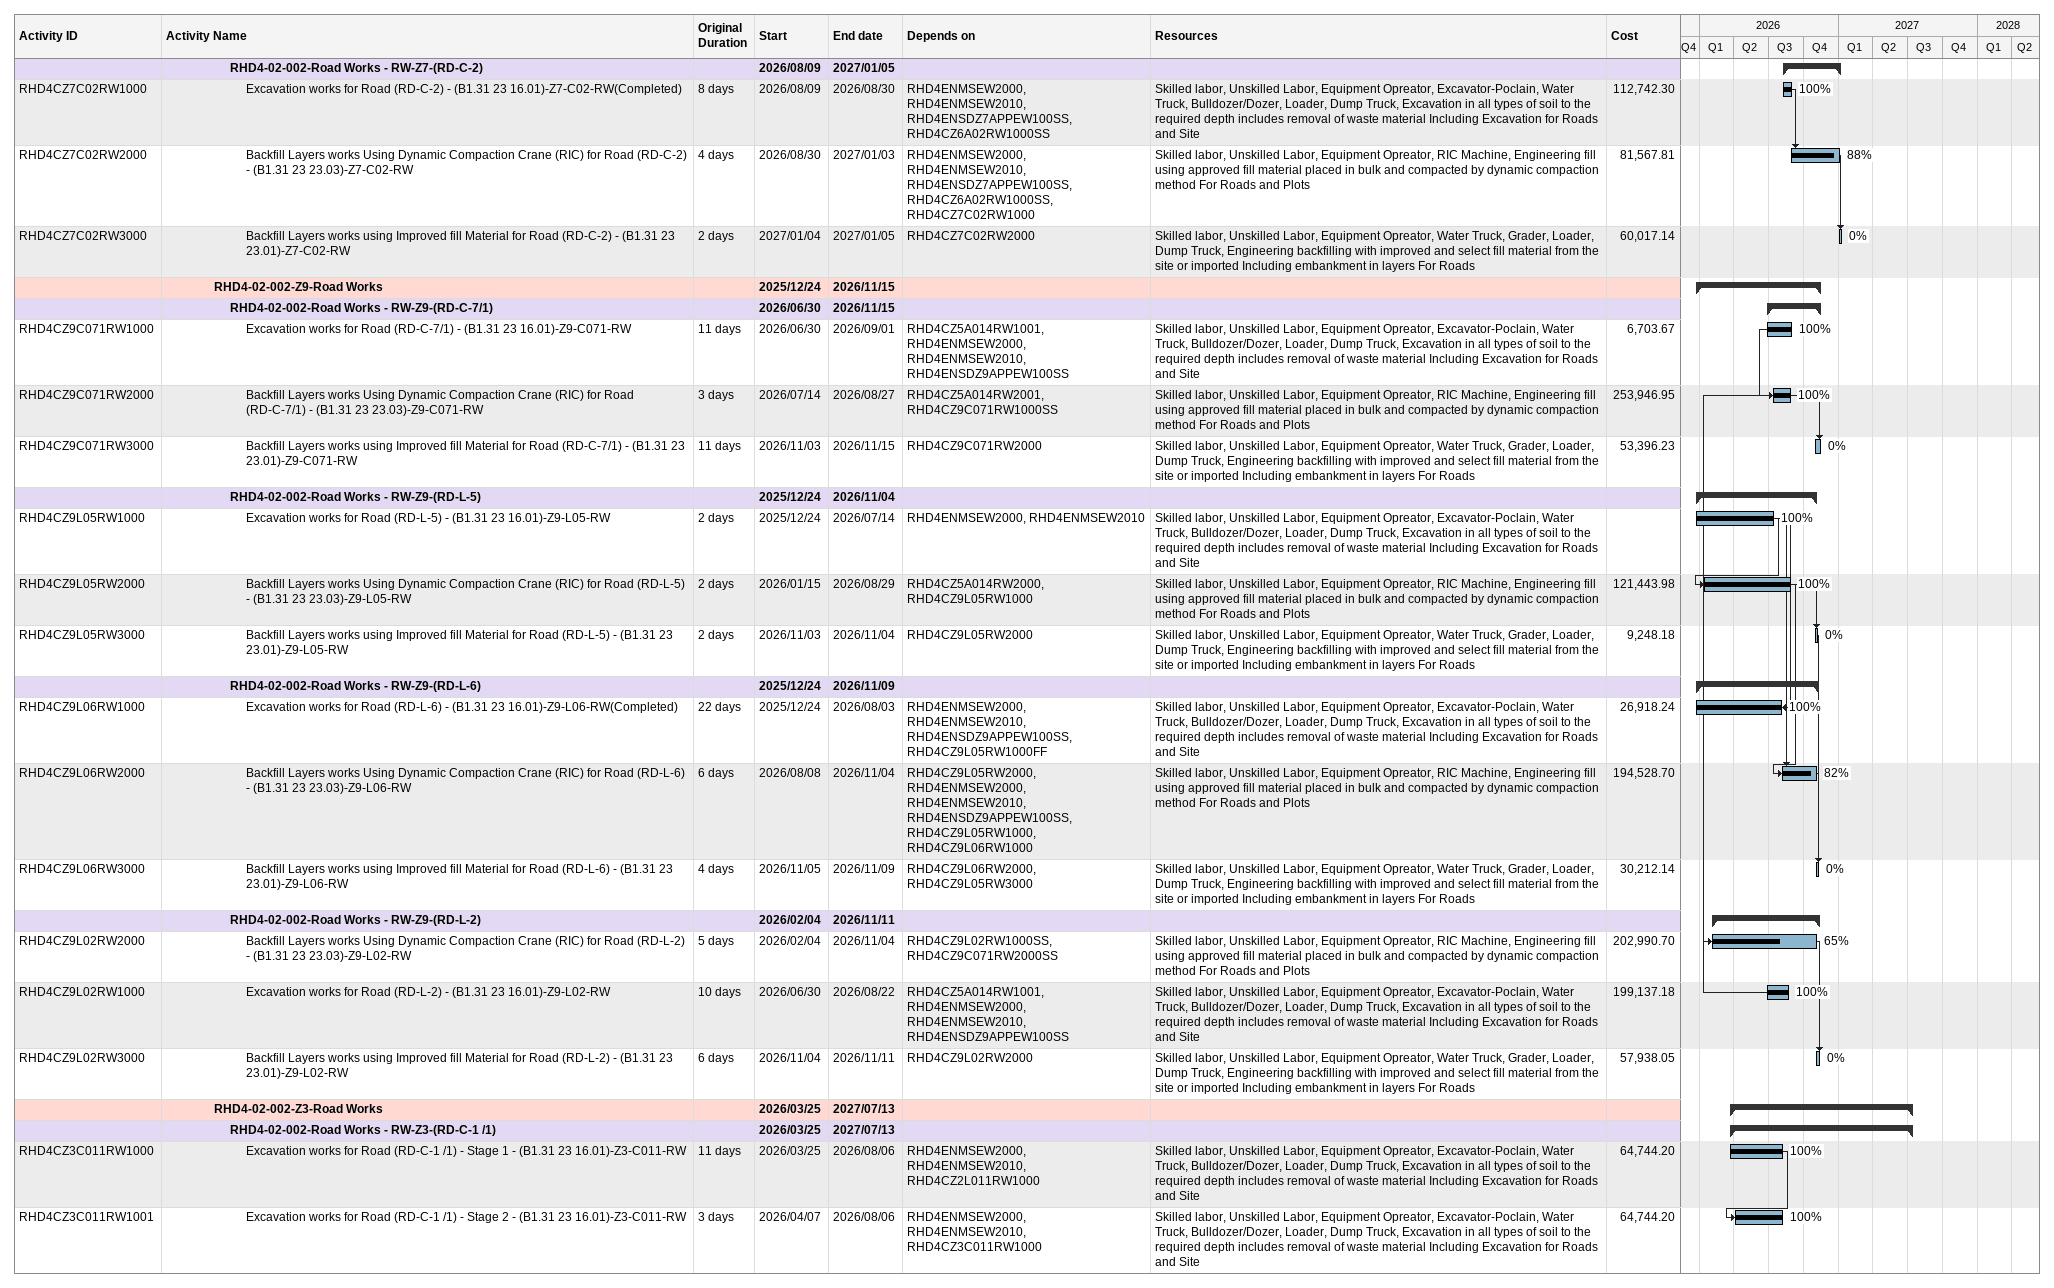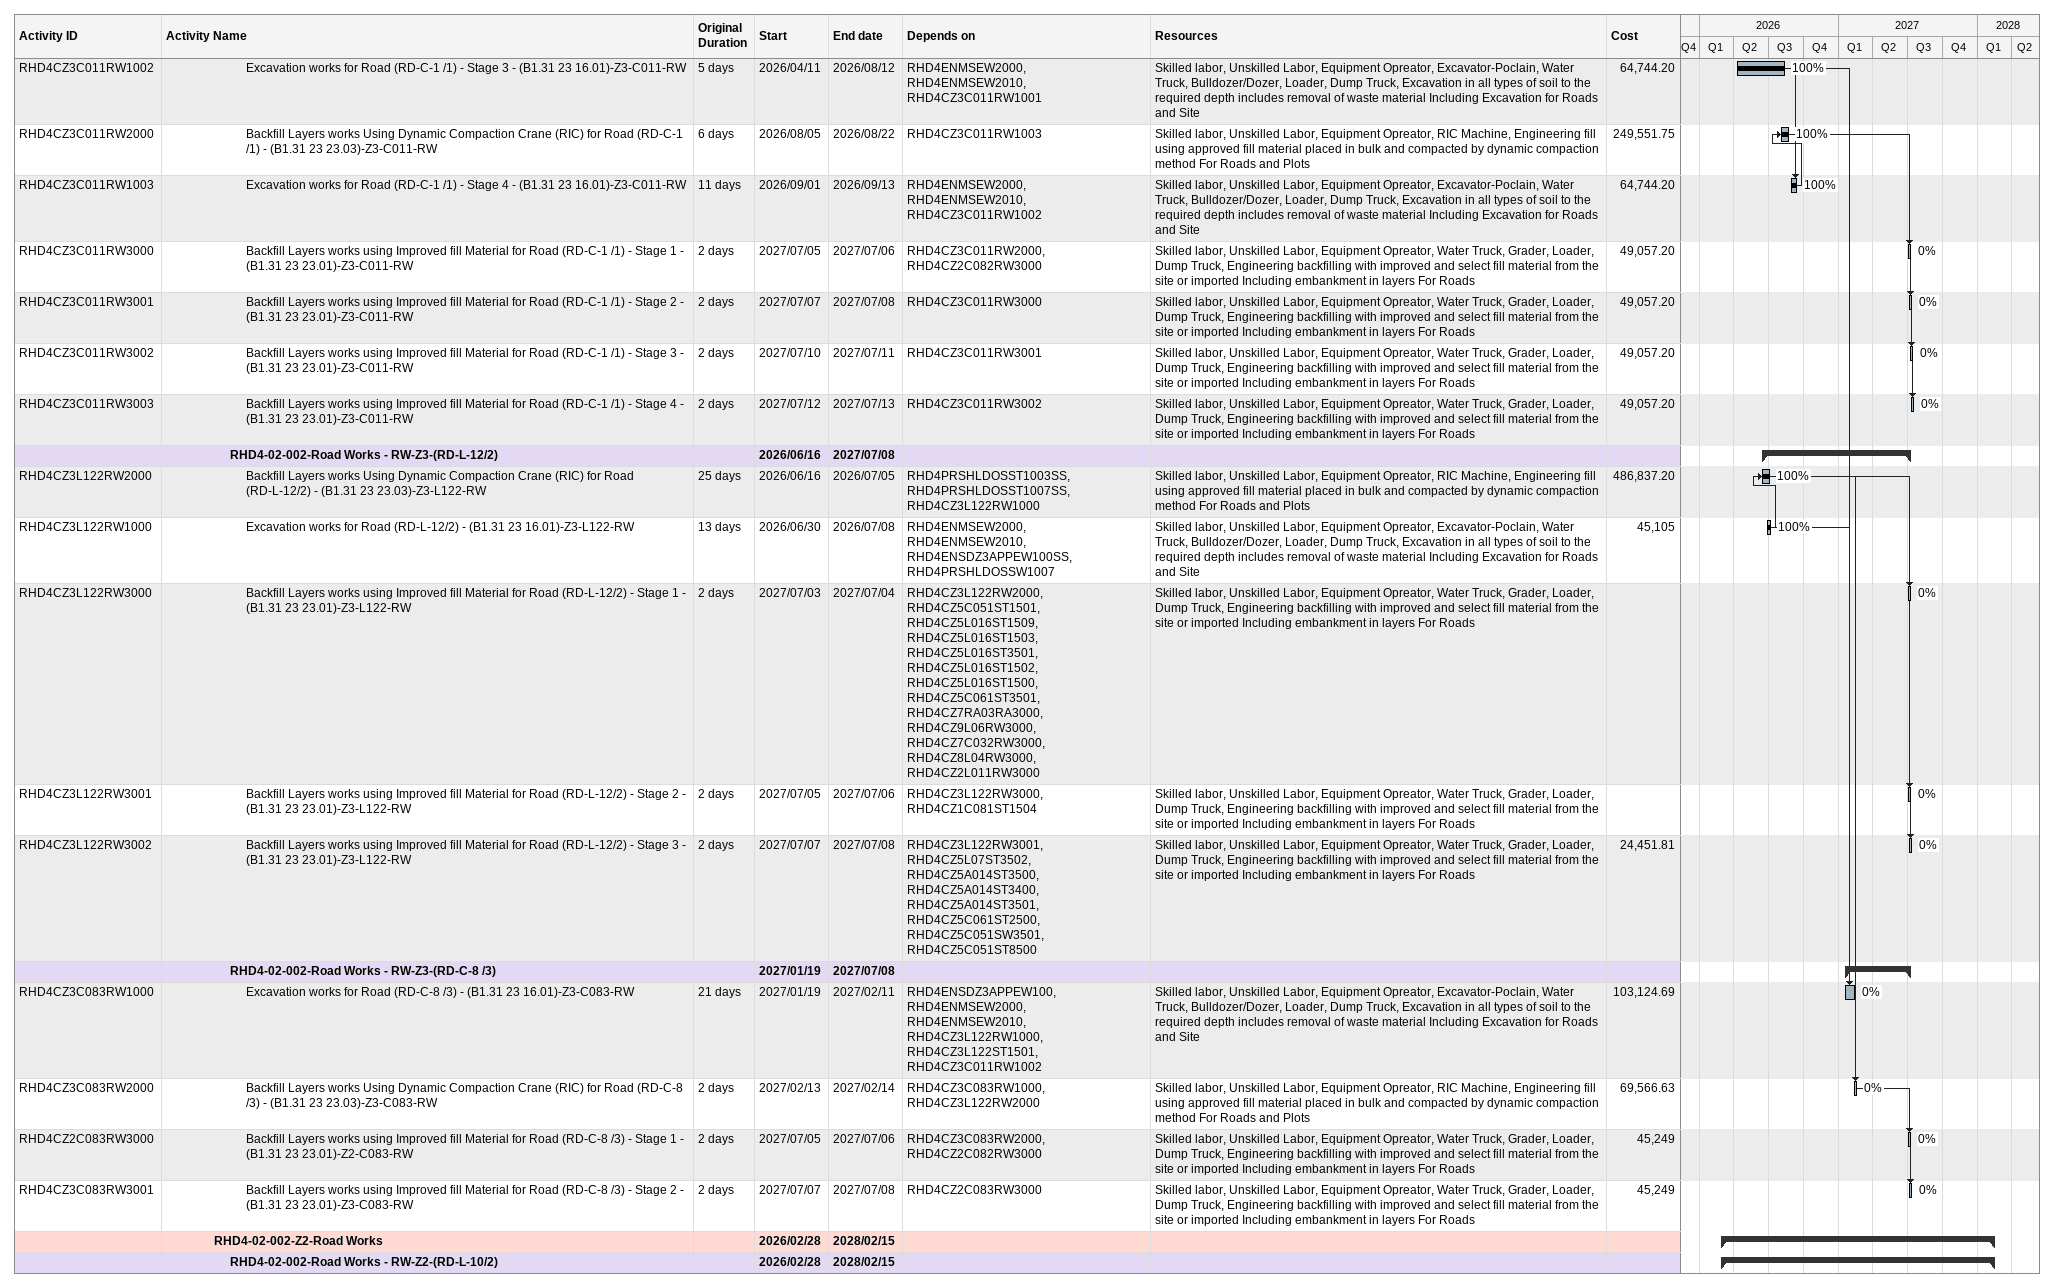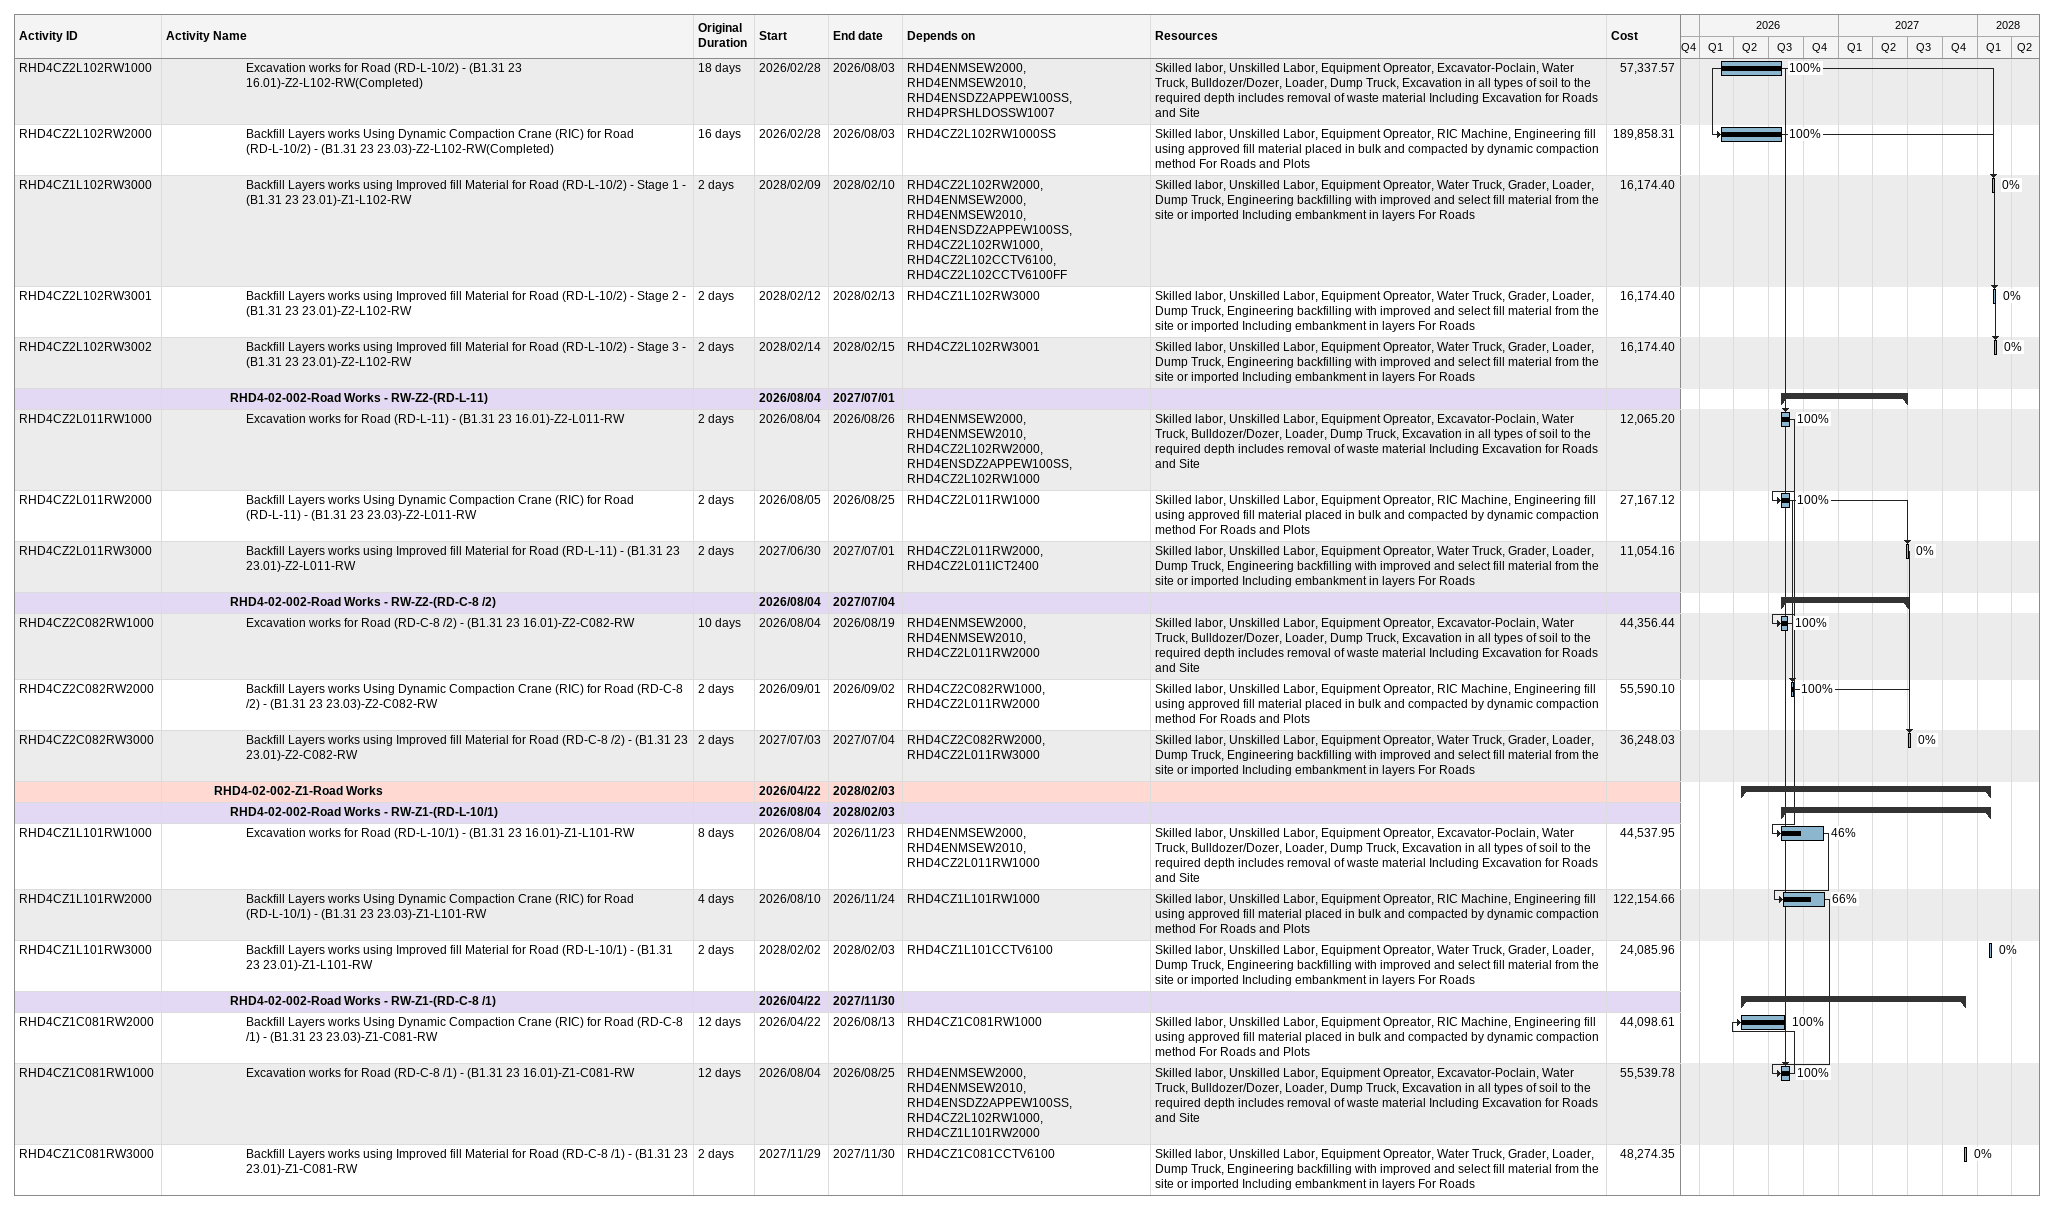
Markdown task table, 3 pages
| ID | Level | Task | Original duration | Start | Finish | Predecessors | Resources | % complete | Cost |
|---|---|---|---|---|---|---|---|---|---|
|  | 5 | **RHD4-02-002-Road Works - RW-Z7-(RD-C-2)** |  | 2026-08-09 | 2027-01-05 |  |  |  |  |
| RHD4CZ7C02RW1000 | 6 | Excavation works for Road (RD-C-2) - (B1.31 23 16.01)-Z7-C02-RW(Completed) | 8d | 2026-08-09 | 2026-08-30 | RHD4ENMSEW2000, RHD4ENMSEW2010, RHD4ENSDZ7APPEW100SS, RHD4CZ6A02RW1000SS | Skilled labor, Unskilled Labor, Equipment Opreator, Excavator-Poclain, Water Truck, Bulldozer/Dozer, Loader, Dump Truck, Excavation in all types of soil to the required depth includes removal of waste material Including Excavation for Roads and Site | 100 | 112742.30 |
| RHD4CZ7C02RW2000 | 6 | Backfill Layers works Using Dynamic Compaction Crane (RIC) for Road (RD-C-2) - (B1.31 23 23.03)-Z7-C02-RW | 4d | 2026-08-30 | 2027-01-03 | RHD4ENMSEW2000, RHD4ENMSEW2010, RHD4ENSDZ7APPEW100SS, RHD4CZ6A02RW1000SS, RHD4CZ7C02RW1000 | Skilled labor, Unskilled Labor, Equipment Opreator, RIC Machine, Engineering fill using approved fill material placed in bulk and compacted by dynamic compaction method For Roads and Plots | 88 | 81567.81 |
| RHD4CZ7C02RW3000 | 6 | Backfill Layers works using Improved fill Material for Road (RD-C-2) - (B1.31 23 23.01)-Z7-C02-RW | 2d | 2027-01-04 | 2027-01-05 | RHD4CZ7C02RW2000 | Skilled labor, Unskilled Labor, Equipment Opreator, Water Truck, Grader, Loader, Dump Truck, Engineering backfilling with improved and select fill material from the site or imported Including embankment in layers For Roads | 0 | 60017.14 |
|  | 4 | **RHD4-02-002-Z9-Road Works** |  | 2025-12-24 | 2026-11-15 |  |  |  |  |
|  | 5 | **RHD4-02-002-Road Works - RW-Z9-(RD-C-7/1)** |  | 2026-06-30 | 2026-11-15 |  |  |  |  |
| RHD4CZ9C071RW1000 | 6 | Excavation works for Road (RD-C-7/1) - (B1.31 23 16.01)-Z9-C071-RW | 11d | 2026-06-30 | 2026-09-01 | RHD4CZ5A014RW1001, RHD4ENMSEW2000, RHD4ENMSEW2010, RHD4ENSDZ9APPEW100SS | Skilled labor, Unskilled Labor, Equipment Opreator, Excavator-Poclain, Water Truck, Bulldozer/Dozer, Loader, Dump Truck, Excavation in all types of soil to the required depth includes removal of waste material Including Excavation for Roads and Site | 100 | 6703.67 |
| RHD4CZ9C071RW2000 | 6 | Backfill Layers works Using Dynamic Compaction Crane (RIC) for Road (RD-C-7/1) - (B1.31 23 23.03)-Z9-C071-RW | 3d | 2026-07-14 | 2026-08-27 | RHD4CZ5A014RW2001, RHD4CZ9C071RW1000SS | Skilled labor, Unskilled Labor, Equipment Opreator, RIC Machine, Engineering fill using approved fill material placed in bulk and compacted by dynamic compaction method For Roads and Plots | 100 | 253946.95 |
| RHD4CZ9C071RW3000 | 6 | Backfill Layers works using Improved fill Material for Road (RD-C-7/1) - (B1.31 23 23.01)-Z9-C071-RW | 11d | 2026-11-03 | 2026-11-15 | RHD4CZ9C071RW2000 | Skilled labor, Unskilled Labor, Equipment Opreator, Water Truck, Grader, Loader, Dump Truck, Engineering backfilling with improved and select fill material from the site or imported Including embankment in layers For Roads | 0 | 53396.23 |
|  | 5 | **RHD4-02-002-Road Works - RW-Z9-(RD-L-5)** |  | 2025-12-24 | 2026-11-04 |  |  |  |  |
| RHD4CZ9L05RW1000 | 6 | Excavation works for Road (RD-L-5) - (B1.31 23 16.01)-Z9-L05-RW | 2d | 2025-12-24 | 2026-07-14 | RHD4ENMSEW2000, RHD4ENMSEW2010 | Skilled labor, Unskilled Labor, Equipment Opreator, Excavator-Poclain, Water Truck, Bulldozer/Dozer, Loader, Dump Truck, Excavation in all types of soil to the required depth includes removal of waste material Including Excavation for Roads and Site | 100 |  |
| RHD4CZ9L05RW2000 | 6 | Backfill Layers works Using Dynamic Compaction Crane (RIC) for Road (RD-L-5) - (B1.31 23 23.03)-Z9-L05-RW | 2d | 2026-01-15 | 2026-08-29 | RHD4CZ5A014RW2000, RHD4CZ9L05RW1000 | Skilled labor, Unskilled Labor, Equipment Opreator, RIC Machine, Engineering fill using approved fill material placed in bulk and compacted by dynamic compaction method For Roads and Plots | 100 | 121443.98 |
| RHD4CZ9L05RW3000 | 6 | Backfill Layers works using Improved fill Material for Road (RD-L-5) - (B1.31 23 23.01)-Z9-L05-RW | 2d | 2026-11-03 | 2026-11-04 | RHD4CZ9L05RW2000 | Skilled labor, Unskilled Labor, Equipment Opreator, Water Truck, Grader, Loader, Dump Truck, Engineering backfilling with improved and select fill material from the site or imported Including embankment in layers For Roads | 0 | 9248.18 |
|  | 5 | **RHD4-02-002-Road Works - RW-Z9-(RD-L-6)** |  | 2025-12-24 | 2026-11-09 |  |  |  |  |
| RHD4CZ9L06RW1000 | 6 | Excavation works for Road (RD-L-6) - (B1.31 23 16.01)-Z9-L06-RW(Completed) | 22d | 2025-12-24 | 2026-08-03 | RHD4ENMSEW2000, RHD4ENMSEW2010, RHD4ENSDZ9APPEW100SS, RHD4CZ9L05RW1000FF | Skilled labor, Unskilled Labor, Equipment Opreator, Excavator-Poclain, Water Truck, Bulldozer/Dozer, Loader, Dump Truck, Excavation in all types of soil to the required depth includes removal of waste material Including Excavation for Roads and Site | 100 | 26918.24 |
| RHD4CZ9L06RW2000 | 6 | Backfill Layers works Using Dynamic Compaction Crane (RIC) for Road (RD-L-6) - (B1.31 23 23.03)-Z9-L06-RW | 6d | 2026-08-08 | 2026-11-04 | RHD4CZ9L05RW2000, RHD4ENMSEW2000, RHD4ENMSEW2010, RHD4ENSDZ9APPEW100SS, RHD4CZ9L05RW1000, RHD4CZ9L06RW1000 | Skilled labor, Unskilled Labor, Equipment Opreator, RIC Machine, Engineering fill using approved fill material placed in bulk and compacted by dynamic compaction method For Roads and Plots | 82 | 194528.70 |
| RHD4CZ9L06RW3000 | 6 | Backfill Layers works using Improved fill Material for Road (RD-L-6) - (B1.31 23 23.01)-Z9-L06-RW | 4d | 2026-11-05 | 2026-11-09 | RHD4CZ9L06RW2000, RHD4CZ9L05RW3000 | Skilled labor, Unskilled Labor, Equipment Opreator, Water Truck, Grader, Loader, Dump Truck, Engineering backfilling with improved and select fill material from the site or imported Including embankment in layers For Roads | 0 | 30212.14 |
|  | 5 | **RHD4-02-002-Road Works - RW-Z9-(RD-L-2)** |  | 2026-02-04 | 2026-11-11 |  |  |  |  |
| RHD4CZ9L02RW2000 | 6 | Backfill Layers works Using Dynamic Compaction Crane (RIC) for Road (RD-L-2) - (B1.31 23 23.03)-Z9-L02-RW | 5d | 2026-02-04 | 2026-11-04 | RHD4CZ9L02RW1000SS, RHD4CZ9C071RW2000SS | Skilled labor, Unskilled Labor, Equipment Opreator, RIC Machine, Engineering fill using approved fill material placed in bulk and compacted by dynamic compaction method For Roads and Plots | 65 | 202990.70 |
| RHD4CZ9L02RW1000 | 6 | Excavation works for Road (RD-L-2) - (B1.31 23 16.01)-Z9-L02-RW | 10d | 2026-06-30 | 2026-08-22 | RHD4CZ5A014RW1001, RHD4ENMSEW2000, RHD4ENMSEW2010, RHD4ENSDZ9APPEW100SS | Skilled labor, Unskilled Labor, Equipment Opreator, Excavator-Poclain, Water Truck, Bulldozer/Dozer, Loader, Dump Truck, Excavation in all types of soil to the required depth includes removal of waste material Including Excavation for Roads and Site | 100 | 199137.18 |
| RHD4CZ9L02RW3000 | 6 | Backfill Layers works using Improved fill Material for Road (RD-L-2) - (B1.31 23 23.01)-Z9-L02-RW | 6d | 2026-11-04 | 2026-11-11 | RHD4CZ9L02RW2000 | Skilled labor, Unskilled Labor, Equipment Opreator, Water Truck, Grader, Loader, Dump Truck, Engineering backfilling with improved and select fill material from the site or imported Including embankment in layers For Roads | 0 | 57938.05 |
|  | 4 | **RHD4-02-002-Z3-Road Works** |  | 2026-03-25 | 2027-07-13 |  |  |  |  |
|  | 5 | **RHD4-02-002-Road Works - RW-Z3-(RD-C-1 /1)** |  | 2026-03-25 | 2027-07-13 |  |  |  |  |
| RHD4CZ3C011RW1000 | 6 | Excavation works for Road (RD-C-1 /1) - Stage 1 - (B1.31 23 16.01)-Z3-C011-RW | 11d | 2026-03-25 | 2026-08-06 | RHD4ENMSEW2000, RHD4ENMSEW2010, RHD4CZ2L011RW1000 | Skilled labor, Unskilled Labor, Equipment Opreator, Excavator-Poclain, Water Truck, Bulldozer/Dozer, Loader, Dump Truck, Excavation in all types of soil to the required depth includes removal of waste material Including Excavation for Roads and Site | 100 | 64744.20 |
| RHD4CZ3C011RW1001 | 6 | Excavation works for Road (RD-C-1 /1) - Stage 2 - (B1.31 23 16.01)-Z3-C011-RW | 3d | 2026-04-07 | 2026-08-06 | RHD4ENMSEW2000, RHD4ENMSEW2010, RHD4CZ3C011RW1000 | Skilled labor, Unskilled Labor, Equipment Opreator, Excavator-Poclain, Water Truck, Bulldozer/Dozer, Loader, Dump Truck, Excavation in all types of soil to the required depth includes removal of waste material Including Excavation for Roads and Site | 100 | 64744.20 |
| RHD4CZ3C011RW1002 | 6 | Excavation works for Road (RD-C-1 /1) - Stage 3 - (B1.31 23 16.01)-Z3-C011-RW | 5d | 2026-04-11 | 2026-08-12 | RHD4ENMSEW2000, RHD4ENMSEW2010, RHD4CZ3C011RW1001 | Skilled labor, Unskilled Labor, Equipment Opreator, Excavator-Poclain, Water Truck, Bulldozer/Dozer, Loader, Dump Truck, Excavation in all types of soil to the required depth includes removal of waste material Including Excavation for Roads and Site | 100 | 64744.20 |
| RHD4CZ3C011RW2000 | 6 | Backfill Layers works Using Dynamic Compaction Crane (RIC) for Road (RD-C-1 /1) - (B1.31 23 23.03)-Z3-C011-RW | 6d | 2026-08-05 | 2026-08-22 | RHD4CZ3C011RW1003 | Skilled labor, Unskilled Labor, Equipment Opreator, RIC Machine, Engineering fill using approved fill material placed in bulk and compacted by dynamic compaction method For Roads and Plots | 100 | 249551.75 |
| RHD4CZ3C011RW1003 | 6 | Excavation works for Road (RD-C-1 /1) - Stage 4 - (B1.31 23 16.01)-Z3-C011-RW | 11d | 2026-09-01 | 2026-09-13 | RHD4ENMSEW2000, RHD4ENMSEW2010, RHD4CZ3C011RW1002 | Skilled labor, Unskilled Labor, Equipment Opreator, Excavator-Poclain, Water Truck, Bulldozer/Dozer, Loader, Dump Truck, Excavation in all types of soil to the required depth includes removal of waste material Including Excavation for Roads and Site | 100 | 64744.20 |
| RHD4CZ3C011RW3000 | 6 | Backfill Layers works using Improved fill Material for Road (RD-C-1 /1) - Stage 1 - (B1.31 23 23.01)-Z3-C011-RW | 2d | 2027-07-05 | 2027-07-06 | RHD4CZ3C011RW2000, RHD4CZ2C082RW3000 | Skilled labor, Unskilled Labor, Equipment Opreator, Water Truck, Grader, Loader, Dump Truck, Engineering backfilling with improved and select fill material from the site or imported Including embankment in layers For Roads | 0 | 49057.20 |
| RHD4CZ3C011RW3001 | 6 | Backfill Layers works using Improved fill Material for Road (RD-C-1 /1) - Stage 2 - (B1.31 23 23.01)-Z3-C011-RW | 2d | 2027-07-07 | 2027-07-08 | RHD4CZ3C011RW3000 | Skilled labor, Unskilled Labor, Equipment Opreator, Water Truck, Grader, Loader, Dump Truck, Engineering backfilling with improved and select fill material from the site or imported Including embankment in layers For Roads | 0 | 49057.20 |
| RHD4CZ3C011RW3002 | 6 | Backfill Layers works using Improved fill Material for Road (RD-C-1 /1) - Stage 3 - (B1.31 23 23.01)-Z3-C011-RW | 2d | 2027-07-10 | 2027-07-11 | RHD4CZ3C011RW3001 | Skilled labor, Unskilled Labor, Equipment Opreator, Water Truck, Grader, Loader, Dump Truck, Engineering backfilling with improved and select fill material from the site or imported Including embankment in layers For Roads | 0 | 49057.20 |
| RHD4CZ3C011RW3003 | 6 | Backfill Layers works using Improved fill Material for Road (RD-C-1 /1) - Stage 4 - (B1.31 23 23.01)-Z3-C011-RW | 2d | 2027-07-12 | 2027-07-13 | RHD4CZ3C011RW3002 | Skilled labor, Unskilled Labor, Equipment Opreator, Water Truck, Grader, Loader, Dump Truck, Engineering backfilling with improved and select fill material from the site or imported Including embankment in layers For Roads | 0 | 49057.20 |
|  | 5 | **RHD4-02-002-Road Works - RW-Z3-(RD-L-12/2)** |  | 2026-06-16 | 2027-07-08 |  |  |  |  |
| RHD4CZ3L122RW2000 | 6 | Backfill Layers works Using Dynamic Compaction Crane (RIC) for Road (RD-L-12/2) - (B1.31 23 23.03)-Z3-L122-RW | 25d | 2026-06-16 | 2026-07-05 | RHD4PRSHLDOSST1003SS, RHD4PRSHLDOSST1007SS, RHD4CZ3L122RW1000 | Skilled labor, Unskilled Labor, Equipment Opreator, RIC Machine, Engineering fill using approved fill material placed in bulk and compacted by dynamic compaction method For Roads and Plots | 100 | 486837.20 |
| RHD4CZ3L122RW1000 | 6 | Excavation works for Road (RD-L-12/2) - (B1.31 23 16.01)-Z3-L122-RW | 13d | 2026-06-30 | 2026-07-08 | RHD4ENMSEW2000, RHD4ENMSEW2010, RHD4ENSDZ3APPEW100SS, RHD4PRSHLDOSSW1007 | Skilled labor, Unskilled Labor, Equipment Opreator, Excavator-Poclain, Water Truck, Bulldozer/Dozer, Loader, Dump Truck, Excavation in all types of soil to the required depth includes removal of waste material Including Excavation for Roads and Site | 100 | 45105 |
| RHD4CZ3L122RW3000 | 6 | Backfill Layers works using Improved fill Material for Road (RD-L-12/2) - Stage 1 - (B1.31 23 23.01)-Z3-L122-RW | 2d | 2027-07-03 | 2027-07-04 | RHD4CZ3L122RW2000, RHD4CZ5C051ST1501, RHD4CZ5L016ST1509, RHD4CZ5L016ST1503, RHD4CZ5L016ST3501, RHD4CZ5L016ST1502, RHD4CZ5L016ST1500, RHD4CZ5C061ST3501, RHD4CZ7RA03RA3000, RHD4CZ9L06RW3000, RHD4CZ7C032RW3000, RHD4CZ8L04RW3000, RHD4CZ2L011RW3000 | Skilled labor, Unskilled Labor, Equipment Opreator, Water Truck, Grader, Loader, Dump Truck, Engineering backfilling with improved and select fill material from the site or imported Including embankment in layers For Roads | 0 |  |
| RHD4CZ3L122RW3001 | 6 | Backfill Layers works using Improved fill Material for Road (RD-L-12/2) - Stage 2 - (B1.31 23 23.01)-Z3-L122-RW | 2d | 2027-07-05 | 2027-07-06 | RHD4CZ3L122RW3000, RHD4CZ1C081ST1504 | Skilled labor, Unskilled Labor, Equipment Opreator, Water Truck, Grader, Loader, Dump Truck, Engineering backfilling with improved and select fill material from the site or imported Including embankment in layers For Roads | 0 |  |
| RHD4CZ3L122RW3002 | 6 | Backfill Layers works using Improved fill Material for Road (RD-L-12/2) - Stage 3 - (B1.31 23 23.01)-Z3-L122-RW | 2d | 2027-07-07 | 2027-07-08 | RHD4CZ3L122RW3001, RHD4CZ5L07ST3502, RHD4CZ5A014ST3500, RHD4CZ5A014ST3400, RHD4CZ5A014ST3501, RHD4CZ5C061ST2500, RHD4CZ5C051SW3501, RHD4CZ5C051ST8500 | Skilled labor, Unskilled Labor, Equipment Opreator, Water Truck, Grader, Loader, Dump Truck, Engineering backfilling with improved and select fill material from the site or imported Including embankment in layers For Roads | 0 | 24451.81 |
|  | 5 | **RHD4-02-002-Road Works - RW-Z3-(RD-C-8 /3)** |  | 2027-01-19 | 2027-07-08 |  |  |  |  |
| RHD4CZ3C083RW1000 | 6 | Excavation works for Road (RD-C-8 /3) - (B1.31 23 16.01)-Z3-C083-RW | 21d | 2027-01-19 | 2027-02-11 | RHD4ENSDZ3APPEW100, RHD4ENMSEW2000, RHD4ENMSEW2010, RHD4CZ3L122RW1000, RHD4CZ3L122ST1501, RHD4CZ3C011RW1002 | Skilled labor, Unskilled Labor, Equipment Opreator, Excavator-Poclain, Water Truck, Bulldozer/Dozer, Loader, Dump Truck, Excavation in all types of soil to the required depth includes removal of waste material Including Excavation for Roads and Site | 0 | 103124.69 |
| RHD4CZ3C083RW2000 | 6 | Backfill Layers works Using Dynamic Compaction Crane (RIC) for Road (RD-C-8 /3) - (B1.31 23 23.03)-Z3-C083-RW | 2d | 2027-02-13 | 2027-02-14 | RHD4CZ3C083RW1000, RHD4CZ3L122RW2000 | Skilled labor, Unskilled Labor, Equipment Opreator, RIC Machine, Engineering fill using approved fill material placed in bulk and compacted by dynamic compaction method For Roads and Plots | 0 | 69566.63 |
| RHD4CZ2C083RW3000 | 6 | Backfill Layers works using Improved fill Material for Road (RD-C-8 /3) - Stage 1 - (B1.31 23 23.01)-Z2-C083-RW | 2d | 2027-07-05 | 2027-07-06 | RHD4CZ3C083RW2000, RHD4CZ2C082RW3000 | Skilled labor, Unskilled Labor, Equipment Opreator, Water Truck, Grader, Loader, Dump Truck, Engineering backfilling with improved and select fill material from the site or imported Including embankment in layers For Roads | 0 | 45249 |
| RHD4CZ3C083RW3001 | 6 | Backfill Layers works using Improved fill Material for Road (RD-C-8 /3) - Stage 2 - (B1.31 23 23.01)-Z3-C083-RW | 2d | 2027-07-07 | 2027-07-08 | RHD4CZ2C083RW3000 | Skilled labor, Unskilled Labor, Equipment Opreator, Water Truck, Grader, Loader, Dump Truck, Engineering backfilling with improved and select fill material from the site or imported Including embankment in layers For Roads | 0 | 45249 |
|  | 4 | **RHD4-02-002-Z2-Road Works** |  | 2026-02-28 | 2028-02-15 |  |  |  |  |
|  | 5 | **RHD4-02-002-Road Works - RW-Z2-(RD-L-10/2)** |  | 2026-02-28 | 2028-02-15 |  |  |  |  |
| RHD4CZ2L102RW1000 | 6 | Excavation works for Road (RD-L-10/2) - (B1.31 23 16.01)-Z2-L102-RW(Completed) | 18d | 2026-02-28 | 2026-08-03 | RHD4ENMSEW2000, RHD4ENMSEW2010, RHD4ENSDZ2APPEW100SS, RHD4PRSHLDOSSW1007 | Skilled labor, Unskilled Labor, Equipment Opreator, Excavator-Poclain, Water Truck, Bulldozer/Dozer, Loader, Dump Truck, Excavation in all types of soil to the required depth includes removal of waste material Including Excavation for Roads and Site | 100 | 57337.57 |
| RHD4CZ2L102RW2000 | 6 | Backfill Layers works Using Dynamic Compaction Crane (RIC) for Road (RD-L-10/2) - (B1.31 23 23.03)-Z2-L102-RW(Completed) | 16d | 2026-02-28 | 2026-08-03 | RHD4CZ2L102RW1000SS | Skilled labor, Unskilled Labor, Equipment Opreator, RIC Machine, Engineering fill using approved fill material placed in bulk and compacted by dynamic compaction method For Roads and Plots | 100 | 189858.31 |
| RHD4CZ1L102RW3000 | 6 | Backfill Layers works using Improved fill Material for Road (RD-L-10/2) - Stage 1 - (B1.31 23 23.01)-Z1-L102-RW | 2d | 2028-02-09 | 2028-02-10 | RHD4CZ2L102RW2000, RHD4ENMSEW2000, RHD4ENMSEW2010, RHD4ENSDZ2APPEW100SS, RHD4CZ2L102RW1000, RHD4CZ2L102CCTV6100, RHD4CZ2L102CCTV6100FF | Skilled labor, Unskilled Labor, Equipment Opreator, Water Truck, Grader, Loader, Dump Truck, Engineering backfilling with improved and select fill material from the site or imported Including embankment in layers For Roads | 0 | 16174.40 |
| RHD4CZ2L102RW3001 | 6 | Backfill Layers works using Improved fill Material for Road (RD-L-10/2) - Stage 2 - (B1.31 23 23.01)-Z2-L102-RW | 2d | 2028-02-12 | 2028-02-13 | RHD4CZ1L102RW3000 | Skilled labor, Unskilled Labor, Equipment Opreator, Water Truck, Grader, Loader, Dump Truck, Engineering backfilling with improved and select fill material from the site or imported Including embankment in layers For Roads | 0 | 16174.40 |
| RHD4CZ2L102RW3002 | 6 | Backfill Layers works using Improved fill Material for Road (RD-L-10/2) - Stage 3 - (B1.31 23 23.01)-Z2-L102-RW | 2d | 2028-02-14 | 2028-02-15 | RHD4CZ2L102RW3001 | Skilled labor, Unskilled Labor, Equipment Opreator, Water Truck, Grader, Loader, Dump Truck, Engineering backfilling with improved and select fill material from the site or imported Including embankment in layers For Roads | 0 | 16174.40 |
|  | 5 | **RHD4-02-002-Road Works - RW-Z2-(RD-L-11)** |  | 2026-08-04 | 2027-07-01 |  |  |  |  |
| RHD4CZ2L011RW1000 | 6 | Excavation works for Road (RD-L-11) - (B1.31 23 16.01)-Z2-L011-RW | 2d | 2026-08-04 | 2026-08-26 | RHD4ENMSEW2000, RHD4ENMSEW2010, RHD4CZ2L102RW2000, RHD4ENSDZ2APPEW100SS, RHD4CZ2L102RW1000 | Skilled labor, Unskilled Labor, Equipment Opreator, Excavator-Poclain, Water Truck, Bulldozer/Dozer, Loader, Dump Truck, Excavation in all types of soil to the required depth includes removal of waste material Including Excavation for Roads and Site | 100 | 12065.20 |
| RHD4CZ2L011RW2000 | 6 | Backfill Layers works Using Dynamic Compaction Crane (RIC) for Road (RD-L-11) - (B1.31 23 23.03)-Z2-L011-RW | 2d | 2026-08-05 | 2026-08-25 | RHD4CZ2L011RW1000 | Skilled labor, Unskilled Labor, Equipment Opreator, RIC Machine, Engineering fill using approved fill material placed in bulk and compacted by dynamic compaction method For Roads and Plots | 100 | 27167.12 |
| RHD4CZ2L011RW3000 | 6 | Backfill Layers works using Improved fill Material for Road (RD-L-11) - (B1.31 23 23.01)-Z2-L011-RW | 2d | 2027-06-30 | 2027-07-01 | RHD4CZ2L011RW2000, RHD4CZ2L011ICT2400 | Skilled labor, Unskilled Labor, Equipment Opreator, Water Truck, Grader, Loader, Dump Truck, Engineering backfilling with improved and select fill material from the site or imported Including embankment in layers For Roads | 0 | 11054.16 |
|  | 5 | **RHD4-02-002-Road Works - RW-Z2-(RD-C-8 /2)** |  | 2026-08-04 | 2027-07-04 |  |  |  |  |
| RHD4CZ2C082RW1000 | 6 | Excavation works for Road (RD-C-8 /2) - (B1.31 23 16.01)-Z2-C082-RW | 10d | 2026-08-04 | 2026-08-19 | RHD4ENMSEW2000, RHD4ENMSEW2010, RHD4CZ2L011RW2000 | Skilled labor, Unskilled Labor, Equipment Opreator, Excavator-Poclain, Water Truck, Bulldozer/Dozer, Loader, Dump Truck, Excavation in all types of soil to the required depth includes removal of waste material Including Excavation for Roads and Site | 100 | 44356.44 |
| RHD4CZ2C082RW2000 | 6 | Backfill Layers works Using Dynamic Compaction Crane (RIC) for Road (RD-C-8 /2) - (B1.31 23 23.03)-Z2-C082-RW | 2d | 2026-09-01 | 2026-09-02 | RHD4CZ2C082RW1000, RHD4CZ2L011RW2000 | Skilled labor, Unskilled Labor, Equipment Opreator, RIC Machine, Engineering fill using approved fill material placed in bulk and compacted by dynamic compaction method For Roads and Plots | 100 | 55590.10 |
| RHD4CZ2C082RW3000 | 6 | Backfill Layers works using Improved fill Material for Road (RD-C-8 /2) - (B1.31 23 23.01)-Z2-C082-RW | 2d | 2027-07-03 | 2027-07-04 | RHD4CZ2C082RW2000, RHD4CZ2L011RW3000 | Skilled labor, Unskilled Labor, Equipment Opreator, Water Truck, Grader, Loader, Dump Truck, Engineering backfilling with improved and select fill material from the site or imported Including embankment in layers For Roads | 0 | 36248.03 |
|  | 4 | **RHD4-02-002-Z1-Road Works** |  | 2026-04-22 | 2028-02-03 |  |  |  |  |
|  | 5 | **RHD4-02-002-Road Works - RW-Z1-(RD-L-10/1)** |  | 2026-08-04 | 2028-02-03 |  |  |  |  |
| RHD4CZ1L101RW1000 | 6 | Excavation works for Road (RD-L-10/1) - (B1.31 23 16.01)-Z1-L101-RW | 8d | 2026-08-04 | 2026-11-23 | RHD4ENMSEW2000, RHD4ENMSEW2010, RHD4CZ2L011RW1000 | Skilled labor, Unskilled Labor, Equipment Opreator, Excavator-Poclain, Water Truck, Bulldozer/Dozer, Loader, Dump Truck, Excavation in all types of soil to the required depth includes removal of waste material Including Excavation for Roads and Site | 46 | 44537.95 |
| RHD4CZ1L101RW2000 | 6 | Backfill Layers works Using Dynamic Compaction Crane (RIC) for Road (RD-L-10/1) - (B1.31 23 23.03)-Z1-L101-RW | 4d | 2026-08-10 | 2026-11-24 | RHD4CZ1L101RW1000 | Skilled labor, Unskilled Labor, Equipment Opreator, RIC Machine, Engineering fill using approved fill material placed in bulk and compacted by dynamic compaction method For Roads and Plots | 66 | 122154.66 |
| RHD4CZ1L101RW3000 | 6 | Backfill Layers works using Improved fill Material for Road (RD-L-10/1) - (B1.31 23 23.01)-Z1-L101-RW | 2d | 2028-02-02 | 2028-02-03 | RHD4CZ1L101CCTV6100 | Skilled labor, Unskilled Labor, Equipment Opreator, Water Truck, Grader, Loader, Dump Truck, Engineering backfilling with improved and select fill material from the site or imported Including embankment in layers For Roads | 0 | 24085.96 |
|  | 5 | **RHD4-02-002-Road Works - RW-Z1-(RD-C-8 /1)** |  | 2026-04-22 | 2027-11-30 |  |  |  |  |
| RHD4CZ1C081RW2000 | 6 | Backfill Layers works Using Dynamic Compaction Crane (RIC) for Road (RD-C-8 /1) - (B1.31 23 23.03)-Z1-C081-RW | 12d | 2026-04-22 | 2026-08-13 | RHD4CZ1C081RW1000 | Skilled labor, Unskilled Labor, Equipment Opreator, RIC Machine, Engineering fill using approved fill material placed in bulk and compacted by dynamic compaction method For Roads and Plots | 100 | 44098.61 |
| RHD4CZ1C081RW1000 | 6 | Excavation works for Road (RD-C-8 /1) - (B1.31 23 16.01)-Z1-C081-RW | 12d | 2026-08-04 | 2026-08-25 | RHD4ENMSEW2000, RHD4ENMSEW2010, RHD4ENSDZ2APPEW100SS, RHD4CZ2L102RW1000, RHD4CZ1L101RW2000 | Skilled labor, Unskilled Labor, Equipment Opreator, Excavator-Poclain, Water Truck, Bulldozer/Dozer, Loader, Dump Truck, Excavation in all types of soil to the required depth includes removal of waste material Including Excavation for Roads and Site | 100 | 55539.78 |
| RHD4CZ1C081RW3000 | 6 | Backfill Layers works using Improved fill Material for Road (RD-C-8 /1) - (B1.31 23 23.01)-Z1-C081-RW | 2d | 2027-11-29 | 2027-11-30 | RHD4CZ1C081CCTV6100 | Skilled labor, Unskilled Labor, Equipment Opreator, Water Truck, Grader, Loader, Dump Truck, Engineering backfilling with improved and select fill material from the site or imported Including embankment in layers For Roads | 0 | 48274.35 |
